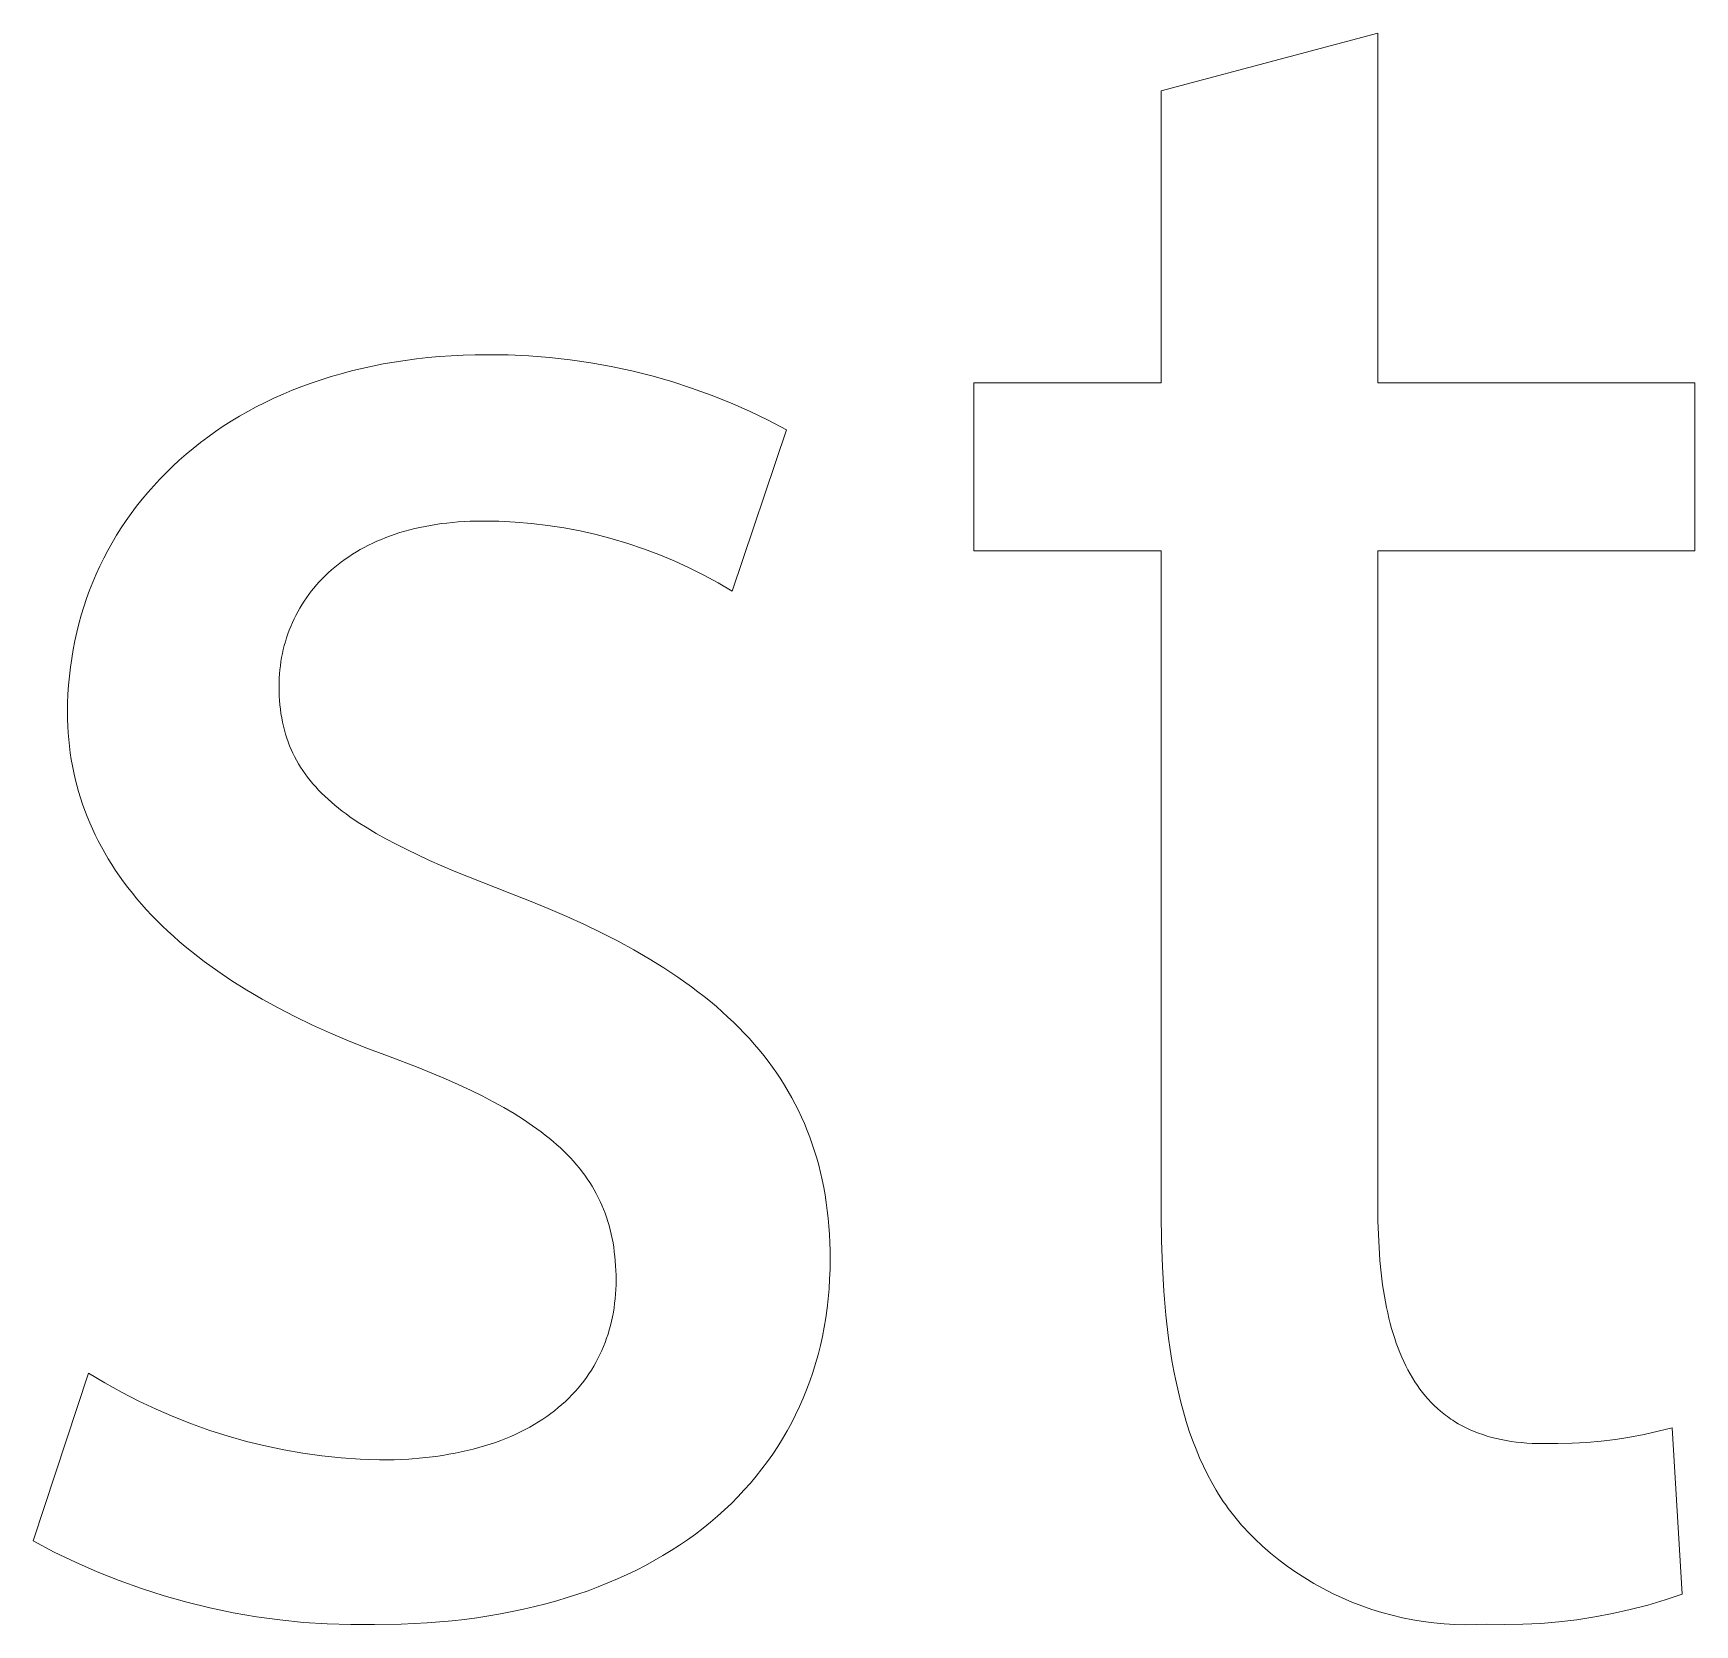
# Model space of a CAD drawing. Header units: millimetres. Extents: x 3269 to 7089, y 1744 to 4413.
# Drawn here: x 6325.97 to 6351.25, y 1807.41 to 1831.62 of the extents above; entities that cross this region are included whole.
import ezdxf

# ---------------------------------------------------------------- set-up
doc = ezdxf.new("R2010")
doc.units = ezdxf.units.MM
doc.header["$MEASUREMENT"] = 0
doc.layers.add('Domyślny', color=7, linetype='Continuous', true_color=0x000000)

msp = doc.modelspace()

# ---------------------------------------------------------------- linework, layer by layer
at = {"layer": 'Domyślny', "color": 18, "lineweight": 15, "true_color": 0x000000}
for p, q in [((6343.133, 1830.744), (6346.428, 1831.622)), ((6346.428, 1831.622), (6346.428, 1826.305)), ((6343.133, 1826.305), (6343.133, 1830.744)), ((6331.632, 1826.645), (6331.803, 1826.668)), ((6331.803, 1826.668), (6331.977, 1826.687)), ((6331.977, 1826.687), (6332.153, 1826.703)), ((6332.153, 1826.703), (6332.331, 1826.715)), ((6332.331, 1826.715), (6332.512, 1826.724)), ((6332.512, 1826.724), (6332.695, 1826.729)), ((6332.695, 1826.729), (6332.88, 1826.731)), ((6332.88, 1826.731), (6333.197, 1826.728)), ((6333.197, 1826.728), (6333.513, 1826.714)), ((6333.513, 1826.714), (6333.828, 1826.69)), ((6333.828, 1826.69), (6334.143, 1826.654)), ((6330.503, 1826.397), (6330.656, 1826.442)), ((6330.656, 1826.442), (6330.813, 1826.484)), ((6330.813, 1826.484), (6330.972, 1826.522)), ((6330.972, 1826.522), (6331.133, 1826.558)), ((6331.133, 1826.558), (6331.297, 1826.59)), ((6331.297, 1826.59), (6331.463, 1826.619)), ((6331.463, 1826.619), (6331.632, 1826.645)), ((6334.143, 1826.654), (6334.456, 1826.609)), ((6334.456, 1826.609), (6334.767, 1826.552)), ((6334.767, 1826.552), (6335.077, 1826.486)), ((6335.077, 1826.486), (6335.383, 1826.409)), ((6329.773, 1826.13), (6329.914, 1826.189)), ((6329.914, 1826.189), (6330.057, 1826.245)), ((6330.057, 1826.245), (6330.203, 1826.299)), ((6330.203, 1826.299), (6330.352, 1826.35)), ((6330.352, 1826.35), (6330.503, 1826.397)), ((6335.383, 1826.409), (6335.687, 1826.321)), ((6335.687, 1826.321), (6335.988, 1826.223)), ((6335.988, 1826.223), (6336.286, 1826.116)), ((6340.284, 1823.748), (6340.284, 1826.305)), ((6340.284, 1826.305), (6343.133, 1826.305)), ((6346.428, 1826.305), (6351.249, 1826.305)), ((6351.249, 1826.305), (6351.249, 1823.748)), ((6329.237, 1825.866), (6329.367, 1825.936)), ((6329.367, 1825.936), (6329.5, 1826.003)), ((6329.5, 1826.003), (6329.635, 1826.068)), ((6329.635, 1826.068), (6329.773, 1826.13)), ((6336.286, 1826.116), (6336.58, 1825.998)), ((6336.58, 1825.998), (6336.869, 1825.87)), ((6328.864, 1825.641), (6328.986, 1825.718)), ((6328.986, 1825.718), (6329.11, 1825.793)), ((6329.11, 1825.793), (6329.237, 1825.866)), ((6336.869, 1825.87), (6337.154, 1825.733)), ((6337.154, 1825.733), (6337.434, 1825.586)), ((6328.517, 1825.393), (6328.63, 1825.478)), ((6328.63, 1825.478), (6328.746, 1825.56)), ((6328.746, 1825.56), (6328.864, 1825.641)), ((6337.434, 1825.586), (6336.608, 1823.131)), ((6328.195, 1825.125), (6328.299, 1825.217)), ((6328.299, 1825.217), (6328.406, 1825.306)), ((6328.406, 1825.306), (6328.517, 1825.393)), ((6327.899, 1824.837), (6327.994, 1824.935)), ((6327.994, 1824.935), (6328.093, 1825.031)), ((6328.093, 1825.031), (6328.195, 1825.125)), ((6327.716, 1824.635), (6327.806, 1824.737)), ((6327.806, 1824.737), (6327.899, 1824.837)), ((6327.465, 1824.317), (6327.546, 1824.425)), ((6327.546, 1824.425), (6327.63, 1824.531)), ((6327.63, 1824.531), (6327.716, 1824.635)), ((6327.313, 1824.096), (6327.388, 1824.208)), ((6327.388, 1824.208), (6327.465, 1824.317)), ((6332.098, 1824.148), (6332.016, 1824.134)), ((6332.182, 1824.16), (6332.098, 1824.148)), ((6332.266, 1824.17), (6332.182, 1824.16)), ((6332.353, 1824.179), (6332.266, 1824.17)), ((6332.44, 1824.186), (6332.353, 1824.179)), ((6332.529, 1824.192), (6332.44, 1824.186)), ((6332.62, 1824.196), (6332.529, 1824.192)), ((6332.711, 1824.199), (6332.62, 1824.196)), ((6332.804, 1824.2), (6332.711, 1824.199)), ((6333.054, 1824.196), (6332.804, 1824.2)), ((6333.304, 1824.184), (6333.054, 1824.196)), ((6333.553, 1824.163), (6333.304, 1824.184)), ((6333.802, 1824.134), (6333.553, 1824.163)), ((6327.174, 1823.868), (6327.242, 1823.983)), ((6327.242, 1823.983), (6327.313, 1824.096)), ((6331.202, 1823.892), (6331.137, 1823.862)), ((6331.269, 1823.921), (6331.202, 1823.892)), ((6331.338, 1823.948), (6331.269, 1823.921)), ((6331.407, 1823.974), (6331.338, 1823.948)), ((6331.479, 1823.999), (6331.407, 1823.974)), ((6331.551, 1824.023), (6331.479, 1823.999)), ((6331.625, 1824.045), (6331.551, 1824.023)), ((6331.701, 1824.066), (6331.625, 1824.045)), ((6331.777, 1824.085), (6331.701, 1824.066)), ((6331.855, 1824.103), (6331.777, 1824.085)), ((6331.935, 1824.119), (6331.855, 1824.103)), ((6332.016, 1824.134), (6331.935, 1824.119)), ((6334.049, 1824.096), (6333.802, 1824.134)), ((6334.295, 1824.049), (6334.049, 1824.096)), ((6334.539, 1823.994), (6334.295, 1824.049)), ((6334.78, 1823.931), (6334.539, 1823.994)), ((6335.02, 1823.859), (6334.78, 1823.931)), ((6326.988, 1823.514), (6327.047, 1823.634)), ((6327.047, 1823.634), (6327.109, 1823.752)), ((6327.109, 1823.752), (6327.174, 1823.868)), ((6330.773, 1823.657), (6330.718, 1823.619)), ((6330.83, 1823.694), (6330.773, 1823.657)), ((6330.889, 1823.73), (6330.83, 1823.694)), ((6330.948, 1823.765), (6330.889, 1823.73)), ((6331.01, 1823.799), (6330.948, 1823.765)), ((6331.073, 1823.831), (6331.01, 1823.799)), ((6331.137, 1823.862), (6331.073, 1823.831)), ((6335.257, 1823.779), (6335.02, 1823.859)), ((6335.491, 1823.691), (6335.257, 1823.779)), ((6335.722, 1823.594), (6335.491, 1823.691)), ((6343.133, 1823.748), (6340.284, 1823.748)), ((6343.133, 1813.648), (6343.133, 1823.748)), ((6351.249, 1823.748), (6346.428, 1823.748)), ((6346.428, 1823.748), (6346.428, 1813.762)), ((6326.88, 1823.271), (6326.933, 1823.393)), ((6326.933, 1823.393), (6326.988, 1823.514)), ((6330.461, 1823.412), (6330.415, 1823.368)), ((6330.51, 1823.455), (6330.461, 1823.412)), ((6330.559, 1823.498), (6330.51, 1823.455)), ((6330.611, 1823.539), (6330.559, 1823.498)), ((6330.663, 1823.58), (6330.611, 1823.539)), ((6330.718, 1823.619), (6330.663, 1823.58)), ((6335.949, 1823.49), (6335.722, 1823.594)), ((6336.173, 1823.378), (6335.949, 1823.49)), ((6326.785, 1823.021), (6326.831, 1823.146)), ((6326.831, 1823.146), (6326.88, 1823.271)), ((6330.202, 1823.132), (6330.165, 1823.082)), ((6330.242, 1823.181), (6330.202, 1823.132)), ((6330.283, 1823.229), (6330.242, 1823.181)), ((6330.325, 1823.276), (6330.283, 1823.229)), ((6330.369, 1823.322), (6330.325, 1823.276)), ((6330.415, 1823.368), (6330.369, 1823.322)), ((6336.392, 1823.258), (6336.173, 1823.378)), ((6336.608, 1823.131), (6336.392, 1823.258)), ((6326.704, 1822.766), (6326.743, 1822.894)), ((6326.743, 1822.894), (6326.785, 1823.021)), ((6330.06, 1822.927), (6330.028, 1822.874)), ((6330.093, 1822.979), (6330.06, 1822.927)), ((6330.128, 1823.031), (6330.093, 1822.979)), ((6330.165, 1823.082), (6330.128, 1823.031)), ((6326.635, 1822.507), (6326.668, 1822.637)), ((6326.668, 1822.637), (6326.704, 1822.766)), ((6329.915, 1822.654), (6329.891, 1822.597)), ((6329.941, 1822.71), (6329.915, 1822.654)), ((6329.968, 1822.765), (6329.941, 1822.71)), ((6329.997, 1822.82), (6329.968, 1822.765)), ((6330.028, 1822.874), (6329.997, 1822.82)), ((6326.58, 1822.243), (6326.606, 1822.375)), ((6326.606, 1822.375), (6326.635, 1822.507)), ((6329.827, 1822.424), (6329.809, 1822.364)), ((6329.847, 1822.482), (6329.827, 1822.424)), ((6329.868, 1822.54), (6329.847, 1822.482)), ((6329.891, 1822.597), (6329.868, 1822.54)), ((6326.558, 1822.109), (6326.58, 1822.243)), ((6329.752, 1822.122), (6329.742, 1822.061)), ((6329.764, 1822.184), (6329.752, 1822.122)), ((6329.777, 1822.244), (6329.764, 1822.184)), ((6329.792, 1822.305), (6329.777, 1822.244)), ((6329.809, 1822.364), (6329.792, 1822.305)), ((6326.523, 1821.838), (6326.538, 1821.974)), ((6326.538, 1821.974), (6326.558, 1822.109)), ((6329.72, 1821.873), (6329.716, 1821.809)), ((6329.726, 1821.936), (6329.72, 1821.873)), ((6329.733, 1821.998), (6329.726, 1821.936)), ((6329.742, 1822.061), (6329.733, 1821.998)), ((6326.502, 1821.564), (6326.511, 1821.702)), ((6326.511, 1821.702), (6326.523, 1821.838)), ((6329.714, 1821.745), (6329.713, 1821.681)), ((6329.713, 1821.681), (6329.714, 1821.609)), ((6329.716, 1821.809), (6329.714, 1821.745)), ((6326.495, 1821.287), (6326.497, 1821.426)), ((6326.497, 1821.426), (6326.502, 1821.564)), ((6329.714, 1821.609), (6329.716, 1821.539)), ((6329.716, 1821.539), (6329.72, 1821.47)), ((6329.72, 1821.47), (6329.726, 1821.402)), ((6329.726, 1821.402), (6329.733, 1821.335)), ((6326.496, 1821.183), (6326.495, 1821.287)), ((6326.499, 1821.08), (6326.496, 1821.183)), ((6329.733, 1821.335), (6329.742, 1821.27)), ((6329.742, 1821.27), (6329.753, 1821.205)), ((6329.753, 1821.205), (6329.765, 1821.142)), ((6329.765, 1821.142), (6329.779, 1821.079)), ((6326.505, 1820.978), (6326.499, 1821.08)), ((6326.513, 1820.876), (6326.505, 1820.978)), ((6326.524, 1820.775), (6326.513, 1820.876)), ((6329.779, 1821.079), (6329.794, 1821.018)), ((6329.794, 1821.018), (6329.811, 1820.957)), ((6329.811, 1820.957), (6329.83, 1820.898)), ((6329.83, 1820.898), (6329.85, 1820.839)), ((6326.537, 1820.674), (6326.524, 1820.775)), ((6326.552, 1820.574), (6326.537, 1820.674)), ((6329.85, 1820.839), (6329.873, 1820.782)), ((6329.873, 1820.782), (6329.896, 1820.725)), ((6329.896, 1820.725), (6329.922, 1820.67)), ((6329.922, 1820.67), (6329.949, 1820.615)), ((6329.949, 1820.615), (6329.978, 1820.561)), ((6326.569, 1820.475), (6326.552, 1820.574)), ((6326.589, 1820.376), (6326.569, 1820.475)), ((6326.611, 1820.278), (6326.589, 1820.376)), ((6329.978, 1820.561), (6330.008, 1820.507)), ((6330.008, 1820.507), (6330.041, 1820.455)), ((6330.041, 1820.455), (6330.075, 1820.403)), ((6330.075, 1820.403), (6330.11, 1820.352)), ((6330.11, 1820.352), (6330.148, 1820.302)), ((6326.635, 1820.181), (6326.611, 1820.278)), ((6326.662, 1820.084), (6326.635, 1820.181)), ((6330.148, 1820.302), (6330.187, 1820.252)), ((6330.187, 1820.252), (6330.228, 1820.203)), ((6330.228, 1820.203), (6330.27, 1820.155)), ((6330.27, 1820.155), (6330.314, 1820.107)), ((6330.314, 1820.107), (6330.36, 1820.06)), ((6326.691, 1819.987), (6326.662, 1820.084)), ((6326.723, 1819.892), (6326.691, 1819.987)), ((6326.757, 1819.797), (6326.723, 1819.892)), ((6330.36, 1820.06), (6330.408, 1820.013)), ((6330.408, 1820.013), (6330.458, 1819.967)), ((6330.458, 1819.967), (6330.509, 1819.921)), ((6330.509, 1819.921), (6330.562, 1819.876)), ((6330.562, 1819.876), (6330.617, 1819.832)), ((6326.793, 1819.702), (6326.757, 1819.797)), ((6326.832, 1819.609), (6326.793, 1819.702)), ((6326.873, 1819.516), (6326.832, 1819.609)), ((6330.617, 1819.832), (6330.674, 1819.787)), ((6330.674, 1819.787), (6330.732, 1819.744)), ((6330.732, 1819.744), (6330.792, 1819.7)), ((6330.792, 1819.7), (6330.918, 1819.614)), ((6330.918, 1819.614), (6331.051, 1819.53)), ((6326.916, 1819.423), (6326.873, 1819.516)), ((6326.962, 1819.332), (6326.916, 1819.423)), ((6331.051, 1819.53), (6331.191, 1819.446)), ((6331.191, 1819.446), (6331.339, 1819.364)), ((6331.339, 1819.364), (6331.494, 1819.282)), ((6327.01, 1819.241), (6326.962, 1819.332)), ((6327.06, 1819.15), (6327.01, 1819.241)), ((6327.113, 1819.061), (6327.06, 1819.15)), ((6331.494, 1819.282), (6331.656, 1819.2)), ((6331.656, 1819.2), (6332.002, 1819.037)), ((6327.168, 1818.972), (6327.113, 1819.061)), ((6327.226, 1818.883), (6327.168, 1818.972)), ((6327.286, 1818.796), (6327.226, 1818.883)), ((6332.002, 1819.037), (6332.379, 1818.874)), ((6332.379, 1818.874), (6333.224, 1818.539)), ((6327.348, 1818.709), (6327.286, 1818.796)), ((6327.413, 1818.623), (6327.348, 1818.709)), ((6327.481, 1818.538), (6327.413, 1818.623)), ((6327.55, 1818.453), (6327.481, 1818.538)), ((6327.622, 1818.369), (6327.55, 1818.453)), ((6327.697, 1818.286), (6327.622, 1818.369)), ((6333.224, 1818.539), (6333.521, 1818.423)), ((6333.521, 1818.423), (6333.809, 1818.305)), ((6327.774, 1818.204), (6327.697, 1818.286)), ((6327.853, 1818.122), (6327.774, 1818.204)), ((6327.935, 1818.041), (6327.853, 1818.122)), ((6333.809, 1818.305), (6334.088, 1818.185)), ((6334.088, 1818.185), (6334.357, 1818.062)), ((6328.019, 1817.961), (6327.935, 1818.041)), ((6328.106, 1817.882), (6328.019, 1817.961)), ((6328.195, 1817.804), (6328.106, 1817.882)), ((6334.357, 1818.062), (6334.618, 1817.936)), ((6334.618, 1817.936), (6334.869, 1817.807)), ((6328.287, 1817.726), (6328.195, 1817.804)), ((6328.381, 1817.649), (6328.287, 1817.726)), ((6328.576, 1817.498), (6328.381, 1817.649)), ((6334.869, 1817.807), (6335.11, 1817.675)), ((6335.11, 1817.675), (6335.343, 1817.54)), ((6328.781, 1817.35), (6328.576, 1817.498)), ((6328.996, 1817.205), (6328.781, 1817.35)), ((6335.343, 1817.54), (6335.566, 1817.401)), ((6335.566, 1817.401), (6335.78, 1817.259)), ((6329.221, 1817.063), (6328.996, 1817.205)), ((6329.456, 1816.925), (6329.221, 1817.063)), ((6335.78, 1817.259), (6335.985, 1817.113)), ((6335.985, 1817.113), (6336.083, 1817.039)), ((6329.701, 1816.791), (6329.456, 1816.925)), ((6336.083, 1817.039), (6336.18, 1816.964)), ((6336.18, 1816.964), (6336.274, 1816.888)), ((6336.274, 1816.888), (6336.366, 1816.811)), ((6336.366, 1816.811), (6336.455, 1816.732)), ((6329.955, 1816.66), (6329.701, 1816.791)), ((6330.22, 1816.532), (6329.955, 1816.66)), ((6336.455, 1816.732), (6336.542, 1816.653)), ((6336.542, 1816.653), (6336.627, 1816.573)), ((6336.627, 1816.573), (6336.709, 1816.492)), ((6330.495, 1816.408), (6330.22, 1816.532)), ((6330.78, 1816.288), (6330.495, 1816.408)), ((6336.709, 1816.492), (6336.789, 1816.409)), ((6336.789, 1816.409), (6336.867, 1816.326)), ((6336.867, 1816.326), (6336.942, 1816.241)), ((6331.074, 1816.171), (6330.78, 1816.288)), ((6331.379, 1816.059), (6331.074, 1816.171)), ((6331.829, 1815.887), (6331.379, 1816.059)), ((6336.942, 1816.241), (6337.015, 1816.155)), ((6337.015, 1816.155), (6337.086, 1816.068)), ((6337.086, 1816.068), (6337.154, 1815.98)), ((6332.244, 1815.715), (6331.829, 1815.887)), ((6337.154, 1815.98), (6337.22, 1815.891)), ((6337.22, 1815.891), (6337.283, 1815.8)), ((6337.283, 1815.8), (6337.344, 1815.709)), ((6332.439, 1815.628), (6332.244, 1815.715)), ((6332.625, 1815.541), (6332.439, 1815.628)), ((6337.344, 1815.709), (6337.403, 1815.616)), ((6337.403, 1815.616), (6337.459, 1815.522)), ((6332.802, 1815.453), (6332.625, 1815.541)), ((6332.972, 1815.365), (6332.802, 1815.453)), ((6333.133, 1815.275), (6332.972, 1815.365)), ((6337.459, 1815.522), (6337.513, 1815.426)), ((6337.513, 1815.426), (6337.565, 1815.329)), ((6337.565, 1815.329), (6337.614, 1815.231)), ((6333.287, 1815.185), (6333.133, 1815.275)), ((6333.432, 1815.093), (6333.287, 1815.185)), ((6333.57, 1815), (6333.432, 1815.093)), ((6337.614, 1815.231), (6337.661, 1815.132)), ((6337.661, 1815.132), (6337.705, 1815.031)), ((6333.636, 1814.953), (6333.57, 1815)), ((6333.7, 1814.905), (6333.636, 1814.953)), ((6333.762, 1814.858), (6333.7, 1814.905)), ((6333.822, 1814.809), (6333.762, 1814.858)), ((6333.881, 1814.761), (6333.822, 1814.809)), ((6337.705, 1815.031), (6337.748, 1814.929)), ((6337.748, 1814.929), (6337.787, 1814.825)), ((6337.787, 1814.825), (6337.825, 1814.721)), ((6333.937, 1814.711), (6333.881, 1814.761)), ((6333.992, 1814.662), (6333.937, 1814.711)), ((6334.044, 1814.612), (6333.992, 1814.662)), ((6334.095, 1814.561), (6334.044, 1814.612)), ((6334.145, 1814.51), (6334.095, 1814.561)), ((6337.825, 1814.721), (6337.859, 1814.614)), ((6337.859, 1814.614), (6337.892, 1814.506)), ((6334.192, 1814.458), (6334.145, 1814.51)), ((6334.237, 1814.406), (6334.192, 1814.458)), ((6334.281, 1814.353), (6334.237, 1814.406)), ((6334.323, 1814.3), (6334.281, 1814.353)), ((6334.364, 1814.246), (6334.323, 1814.3)), ((6337.892, 1814.506), (6337.922, 1814.397)), ((6337.922, 1814.397), (6337.95, 1814.287)), ((6337.95, 1814.287), (6337.975, 1814.174)), ((6334.402, 1814.191), (6334.364, 1814.246)), ((6334.439, 1814.136), (6334.402, 1814.191)), ((6334.474, 1814.08), (6334.439, 1814.136)), ((6334.507, 1814.023), (6334.474, 1814.08)), ((6337.975, 1814.174), (6337.998, 1814.061)), ((6337.998, 1814.061), (6338.019, 1813.946)), ((6334.539, 1813.966), (6334.507, 1814.023)), ((6334.569, 1813.908), (6334.539, 1813.966)), ((6334.598, 1813.849), (6334.569, 1813.908)), ((6334.624, 1813.79), (6334.598, 1813.849)), ((6334.649, 1813.73), (6334.624, 1813.79)), ((6338.019, 1813.946), (6338.037, 1813.829)), ((6338.037, 1813.829), (6338.052, 1813.711)), ((6334.673, 1813.669), (6334.649, 1813.73)), ((6334.695, 1813.607), (6334.673, 1813.669)), ((6334.715, 1813.544), (6334.695, 1813.607)), ((6334.734, 1813.481), (6334.715, 1813.544)), ((6338.052, 1813.711), (6338.066, 1813.591)), ((6338.066, 1813.591), (6338.077, 1813.469)), ((6343.137, 1813.246), (6343.133, 1813.648)), ((6346.428, 1813.762), (6346.43, 1813.551)), ((6346.43, 1813.551), (6346.436, 1813.345)), ((6334.751, 1813.417), (6334.734, 1813.481)), ((6334.767, 1813.351), (6334.751, 1813.417)), ((6334.781, 1813.285), (6334.767, 1813.351)), ((6334.793, 1813.219), (6334.781, 1813.285)), ((6338.077, 1813.469), (6338.085, 1813.346)), ((6338.085, 1813.346), (6338.091, 1813.222)), ((6346.436, 1813.345), (6346.446, 1813.145)), ((6334.804, 1813.151), (6334.793, 1813.219)), ((6334.813, 1813.082), (6334.804, 1813.151)), ((6334.821, 1813.012), (6334.813, 1813.082)), ((6338.091, 1813.222), (6338.095, 1813.095)), ((6338.095, 1813.095), (6338.096, 1812.967)), ((6343.15, 1812.857), (6343.137, 1813.246)), ((6346.446, 1813.145), (6346.46, 1812.95)), ((6334.828, 1812.942), (6334.821, 1813.012)), ((6334.833, 1812.87), (6334.828, 1812.942)), ((6334.837, 1812.798), (6334.833, 1812.87)), ((6334.839, 1812.724), (6334.837, 1812.798)), ((6338.094, 1812.816), (6338.088, 1812.665)), ((6338.096, 1812.967), (6338.094, 1812.816)), ((6343.172, 1812.48), (6343.15, 1812.857)), ((6346.46, 1812.95), (6346.478, 1812.762)), ((6334.836, 1812.507), (6334.839, 1812.578)), ((6334.839, 1812.649), (6334.839, 1812.724)), ((6334.839, 1812.578), (6334.839, 1812.649)), ((6338.079, 1812.516), (6338.066, 1812.368)), ((6338.088, 1812.665), (6338.079, 1812.516)), ((6346.478, 1812.762), (6346.501, 1812.58)), ((6346.501, 1812.58), (6346.528, 1812.404)), ((6334.809, 1812.229), (6334.818, 1812.298)), ((6334.818, 1812.298), (6334.826, 1812.367)), ((6334.826, 1812.367), (6334.832, 1812.437)), ((6334.832, 1812.437), (6334.836, 1812.507)), ((6338.066, 1812.368), (6338.05, 1812.222)), ((6343.204, 1812.117), (6343.172, 1812.48)), ((6346.528, 1812.404), (6346.56, 1812.234)), ((6334.755, 1811.961), (6334.771, 1812.027)), ((6334.771, 1812.027), (6334.785, 1812.094)), ((6334.785, 1812.094), (6334.798, 1812.161)), ((6334.798, 1812.161), (6334.809, 1812.229)), ((6338.029, 1812.078), (6338.005, 1811.935)), ((6338.05, 1812.222), (6338.029, 1812.078)), ((6343.245, 1811.766), (6343.204, 1812.117)), ((6346.56, 1812.234), (6346.578, 1812.151)), ((6346.578, 1812.151), (6346.597, 1812.07)), ((6346.597, 1812.07), (6346.617, 1811.991)), ((6334.673, 1811.703), (6334.696, 1811.766)), ((6334.696, 1811.766), (6334.718, 1811.83)), ((6334.718, 1811.83), (6334.737, 1811.895)), ((6334.737, 1811.895), (6334.755, 1811.961)), ((6337.978, 1811.794), (6337.947, 1811.654)), ((6338.005, 1811.935), (6337.978, 1811.794)), ((6343.269, 1811.595), (6343.245, 1811.766)), ((6346.617, 1811.991), (6346.638, 1811.913)), ((6346.638, 1811.913), (6346.66, 1811.837)), ((6346.66, 1811.837), (6346.684, 1811.762)), ((6346.684, 1811.762), (6346.709, 1811.689)), ((6334.564, 1811.457), (6334.594, 1811.517)), ((6334.594, 1811.517), (6334.622, 1811.578)), ((6334.622, 1811.578), (6334.649, 1811.64)), ((6334.649, 1811.64), (6334.673, 1811.703)), ((6337.912, 1811.516), (6337.874, 1811.38)), ((6337.947, 1811.654), (6337.912, 1811.516)), ((6343.296, 1811.428), (6343.269, 1811.595)), ((6346.709, 1811.689), (6346.735, 1811.617)), ((6346.735, 1811.617), (6346.762, 1811.547)), ((6346.762, 1811.547), (6346.791, 1811.479)), ((6334.427, 1811.224), (6334.464, 1811.281)), ((6334.464, 1811.281), (6334.499, 1811.339)), ((6334.499, 1811.339), (6334.532, 1811.397)), ((6334.532, 1811.397), (6334.564, 1811.457)), ((6337.874, 1811.38), (6337.832, 1811.245)), ((6343.326, 1811.265), (6343.296, 1811.428)), ((6343.358, 1811.104), (6343.326, 1811.265)), ((6346.791, 1811.479), (6346.821, 1811.412)), ((6346.821, 1811.412), (6346.852, 1811.347)), ((6346.852, 1811.347), (6346.885, 1811.284)), ((6346.885, 1811.284), (6346.919, 1811.222)), ((6325.973, 1808.681), (6326.813, 1811.237)), ((6326.813, 1811.237), (6327.063, 1811.086)), ((6327.063, 1811.086), (6327.318, 1810.944)), ((6334.216, 1810.954), (6334.262, 1811.006)), ((6334.262, 1811.006), (6334.306, 1811.059)), ((6334.306, 1811.059), (6334.348, 1811.113)), ((6334.348, 1811.113), (6334.388, 1811.168)), ((6334.388, 1811.168), (6334.427, 1811.224)), ((6337.787, 1811.112), (6337.738, 1810.981)), ((6337.832, 1811.245), (6337.787, 1811.112)), ((6343.393, 1810.947), (6343.358, 1811.104)), ((6346.919, 1811.222), (6346.954, 1811.162)), ((6346.954, 1811.162), (6346.991, 1811.104)), ((6346.991, 1811.104), (6347.029, 1811.047)), ((6347.029, 1811.047), (6347.068, 1810.992)), ((6327.318, 1810.944), (6327.578, 1810.81)), ((6327.578, 1810.81), (6327.842, 1810.685)), ((6333.96, 1810.71), (6334.015, 1810.756)), ((6334.015, 1810.756), (6334.068, 1810.804)), ((6334.068, 1810.804), (6334.119, 1810.853)), ((6334.119, 1810.853), (6334.168, 1810.903)), ((6334.168, 1810.903), (6334.216, 1810.954)), ((6337.686, 1810.852), (6337.63, 1810.725)), ((6337.738, 1810.981), (6337.686, 1810.852)), ((6343.431, 1810.794), (6343.393, 1810.947)), ((6343.471, 1810.644), (6343.431, 1810.794)), ((6347.068, 1810.992), (6347.109, 1810.939)), ((6347.109, 1810.939), (6347.151, 1810.887)), ((6347.151, 1810.887), (6347.194, 1810.837)), ((6347.194, 1810.837), (6347.239, 1810.789)), ((6347.239, 1810.789), (6347.286, 1810.743)), ((6347.286, 1810.743), (6347.333, 1810.698)), ((6327.842, 1810.685), (6328.11, 1810.569)), ((6328.11, 1810.569), (6328.382, 1810.462)), ((6333.594, 1810.453), (6333.66, 1810.493)), ((6333.66, 1810.493), (6333.723, 1810.534)), ((6333.723, 1810.534), (6333.785, 1810.576)), ((6333.785, 1810.576), (6333.845, 1810.619)), ((6333.845, 1810.619), (6333.904, 1810.664)), ((6333.904, 1810.664), (6333.96, 1810.71)), ((6337.57, 1810.6), (6337.508, 1810.476)), ((6337.63, 1810.725), (6337.57, 1810.6)), ((6343.514, 1810.497), (6343.471, 1810.644)), ((6343.56, 1810.354), (6343.514, 1810.497)), ((6347.333, 1810.698), (6347.383, 1810.655)), ((6347.383, 1810.655), (6347.408, 1810.634)), ((6347.408, 1810.634), (6347.433, 1810.614)), ((6347.433, 1810.614), (6347.459, 1810.594)), ((6347.459, 1810.594), (6347.486, 1810.574)), ((6347.486, 1810.574), (6347.512, 1810.555)), ((6347.512, 1810.555), (6347.539, 1810.536)), ((6347.539, 1810.536), (6347.567, 1810.518)), ((6347.567, 1810.518), (6347.595, 1810.5)), ((6347.595, 1810.5), (6347.651, 1810.466)), ((6328.382, 1810.462), (6328.658, 1810.364)), ((6328.658, 1810.364), (6328.937, 1810.276)), ((6328.937, 1810.276), (6329.218, 1810.197)), ((6333.084, 1810.211), (6333.162, 1810.241)), ((6333.162, 1810.241), (6333.239, 1810.273)), ((6333.239, 1810.273), (6333.314, 1810.307)), ((6333.314, 1810.307), (6333.386, 1810.341)), ((6333.386, 1810.341), (6333.457, 1810.377)), ((6333.457, 1810.377), (6333.527, 1810.415)), ((6333.527, 1810.415), (6333.594, 1810.453)), ((6337.442, 1810.355), (6337.372, 1810.235)), ((6337.508, 1810.476), (6337.442, 1810.355)), ((6343.61, 1810.215), (6343.56, 1810.354)), ((6347.651, 1810.466), (6347.71, 1810.434)), ((6347.71, 1810.434), (6347.769, 1810.403)), ((6347.769, 1810.403), (6347.831, 1810.374)), ((6347.831, 1810.374), (6347.894, 1810.347)), ((6347.894, 1810.347), (6347.958, 1810.322)), ((6347.958, 1810.322), (6348.024, 1810.299)), ((6348.024, 1810.299), (6348.092, 1810.277)), ((6348.092, 1810.277), (6348.161, 1810.257)), ((6348.161, 1810.257), (6348.232, 1810.239)), ((6348.232, 1810.239), (6348.305, 1810.223)), ((6350.044, 1810.227), (6350.261, 1810.261)), ((6350.261, 1810.261), (6350.477, 1810.302)), ((6350.477, 1810.302), (6350.692, 1810.35)), ((6350.692, 1810.35), (6350.905, 1810.404)), ((6350.905, 1810.404), (6351.058, 1807.873)), ((6329.218, 1810.197), (6329.502, 1810.128)), ((6329.502, 1810.128), (6329.788, 1810.068)), ((6329.788, 1810.068), (6330.076, 1810.018)), ((6330.076, 1810.018), (6330.365, 1809.977)), ((6332.198, 1809.984), (6332.295, 1810)), ((6332.295, 1810), (6332.39, 1810.017)), ((6332.39, 1810.017), (6332.483, 1810.036)), ((6332.483, 1810.036), (6332.575, 1810.057)), ((6332.575, 1810.057), (6332.664, 1810.079)), ((6332.664, 1810.079), (6332.752, 1810.102)), ((6332.752, 1810.102), (6332.838, 1810.127)), ((6332.838, 1810.127), (6332.922, 1810.154)), ((6332.922, 1810.154), (6333.004, 1810.182)), ((6333.004, 1810.182), (6333.084, 1810.211)), ((6337.222, 1810.002), (6337.143, 1809.889)), ((6337.299, 1810.118), (6337.222, 1810.002)), ((6337.372, 1810.235), (6337.299, 1810.118)), ((6343.662, 1810.079), (6343.61, 1810.215)), ((6343.717, 1809.947), (6343.662, 1810.079)), ((6348.305, 1810.223), (6348.379, 1810.209)), ((6348.379, 1810.209), (6348.455, 1810.197)), ((6348.455, 1810.197), (6348.533, 1810.186)), ((6348.533, 1810.186), (6348.612, 1810.178)), ((6348.612, 1810.178), (6348.693, 1810.171)), ((6348.693, 1810.171), (6348.776, 1810.166)), ((6348.776, 1810.166), (6348.86, 1810.164)), ((6348.86, 1810.164), (6348.946, 1810.163)), ((6348.946, 1810.163), (6349.167, 1810.162)), ((6349.167, 1810.162), (6349.386, 1810.167)), ((6349.386, 1810.167), (6349.606, 1810.18)), ((6349.606, 1810.18), (6349.825, 1810.2)), ((6349.825, 1810.2), (6350.044, 1810.227)), ((6330.365, 1809.977), (6330.656, 1809.946)), ((6330.656, 1809.946), (6330.947, 1809.926)), ((6330.947, 1809.926), (6331.24, 1809.915)), ((6331.24, 1809.915), (6331.466, 1809.918)), ((6331.466, 1809.918), (6331.685, 1809.928)), ((6331.685, 1809.928), (6331.896, 1809.946)), ((6331.896, 1809.946), (6331.998, 1809.957)), ((6331.998, 1809.957), (6332.099, 1809.969)), ((6332.099, 1809.969), (6332.198, 1809.984)), ((6337.059, 1809.778), (6336.973, 1809.668)), ((6337.143, 1809.889), (6337.059, 1809.778)), ((6343.775, 1809.818), (6343.717, 1809.947)), ((6343.836, 1809.693), (6343.775, 1809.818)), ((6336.883, 1809.561), (6336.79, 1809.457)), ((6336.973, 1809.668), (6336.883, 1809.561)), ((6343.901, 1809.572), (6343.836, 1809.693)), ((6343.968, 1809.454), (6343.901, 1809.572)), ((6336.594, 1809.254), (6336.491, 1809.156)), ((6336.694, 1809.354), (6336.594, 1809.254)), ((6336.79, 1809.457), (6336.694, 1809.354)), ((6344.003, 1809.396), (6343.968, 1809.454)), ((6344.039, 1809.34), (6344.003, 1809.396)), ((6344.076, 1809.284), (6344.039, 1809.34)), ((6344.113, 1809.23), (6344.076, 1809.284)), ((6344.152, 1809.176), (6344.113, 1809.23)), ((6336.385, 1809.06), (6336.275, 1808.967)), ((6336.491, 1809.156), (6336.385, 1809.06)), ((6344.191, 1809.123), (6344.152, 1809.176)), ((6344.231, 1809.072), (6344.191, 1809.123)), ((6344.271, 1809.021), (6344.231, 1809.072)), ((6344.313, 1808.971), (6344.271, 1809.021)), ((6336.047, 1808.787), (6335.928, 1808.701)), ((6336.163, 1808.876), (6336.047, 1808.787)), ((6336.275, 1808.967), (6336.163, 1808.876)), ((6344.356, 1808.922), (6344.313, 1808.971)), ((6344.399, 1808.874), (6344.356, 1808.922)), ((6344.443, 1808.827), (6344.399, 1808.874)), ((6344.557, 1808.713), (6344.443, 1808.827)), ((6326.292, 1808.513), (6325.973, 1808.681)), ((6326.617, 1808.357), (6326.292, 1808.513)), ((6335.68, 1808.537), (6335.552, 1808.458)), ((6335.806, 1808.618), (6335.68, 1808.537)), ((6335.928, 1808.701), (6335.806, 1808.618)), ((6344.675, 1808.603), (6344.557, 1808.713)), ((6344.797, 1808.498), (6344.675, 1808.603)), ((6344.922, 1808.396), (6344.797, 1808.498)), ((6326.947, 1808.212), (6326.617, 1808.357)), ((6335.148, 1808.238), (6335.007, 1808.17)), ((6335.285, 1808.309), (6335.148, 1808.238)), ((6335.42, 1808.382), (6335.285, 1808.309)), ((6335.552, 1808.458), (6335.42, 1808.382)), ((6345.05, 1808.299), (6344.922, 1808.396)), ((6345.182, 1808.207), (6345.05, 1808.299)), ((6327.281, 1808.078), (6326.947, 1808.212)), ((6327.62, 1807.956), (6327.281, 1808.078)), ((6334.566, 1807.982), (6334.413, 1807.925)), ((6334.716, 1808.042), (6334.566, 1807.982)), ((6334.863, 1808.105), (6334.716, 1808.042)), ((6335.007, 1808.17), (6334.863, 1808.105)), ((6345.317, 1808.119), (6345.182, 1808.207)), ((6345.455, 1808.036), (6345.317, 1808.119)), ((6345.596, 1807.957), (6345.455, 1808.036)), ((6327.964, 1807.847), (6327.62, 1807.956)), ((6328.31, 1807.749), (6327.964, 1807.847)), ((6328.66, 1807.663), (6328.31, 1807.749)), ((6333.771, 1807.725), (6333.603, 1807.682)), ((6333.936, 1807.771), (6333.771, 1807.725)), ((6334.098, 1807.819), (6333.936, 1807.771)), ((6334.257, 1807.871), (6334.098, 1807.819)), ((6334.413, 1807.925), (6334.257, 1807.871)), ((6345.739, 1807.884), (6345.596, 1807.957)), ((6345.885, 1807.815), (6345.739, 1807.884)), ((6346.033, 1807.752), (6345.885, 1807.815)), ((6346.183, 1807.694), (6346.033, 1807.752)), ((6350.797, 1807.785), (6350.533, 1807.707)), ((6351.058, 1807.873), (6350.797, 1807.785)), ((6329.013, 1807.589), (6328.66, 1807.663)), ((6329.368, 1807.528), (6329.013, 1807.589)), ((6329.725, 1807.479), (6329.368, 1807.528)), ((6330.083, 1807.443), (6329.725, 1807.479)), ((6332.348, 1807.468), (6332.158, 1807.45)), ((6332.536, 1807.489), (6332.348, 1807.468)), ((6332.721, 1807.514), (6332.536, 1807.489)), ((6332.903, 1807.541), (6332.721, 1807.514)), ((6333.083, 1807.572), (6332.903, 1807.541)), ((6333.259, 1807.606), (6333.083, 1807.572)), ((6333.433, 1807.643), (6333.259, 1807.606)), ((6333.603, 1807.682), (6333.433, 1807.643)), ((6346.335, 1807.641), (6346.183, 1807.694)), ((6346.489, 1807.593), (6346.335, 1807.641)), ((6346.644, 1807.55), (6346.489, 1807.593)), ((6346.801, 1807.513), (6346.644, 1807.55)), ((6346.959, 1807.482), (6346.801, 1807.513)), ((6347.118, 1807.456), (6346.959, 1807.482)), ((6349.455, 1807.484), (6349.182, 1807.451)), ((6349.727, 1807.526), (6349.455, 1807.484)), ((6349.998, 1807.577), (6349.727, 1807.526)), ((6350.267, 1807.637), (6349.998, 1807.577)), ((6350.533, 1807.707), (6350.267, 1807.637)), ((6330.443, 1807.419), (6330.083, 1807.443)), ((6330.803, 1807.408), (6330.443, 1807.419)), ((6331.163, 1807.409), (6330.803, 1807.408)), ((6331.569, 1807.415), (6331.163, 1807.409)), ((6331.964, 1807.435), (6331.569, 1807.415)), ((6332.158, 1807.45), (6331.964, 1807.435)), ((6347.277, 1807.435), (6347.118, 1807.456)), ((6347.438, 1807.42), (6347.277, 1807.435)), ((6347.599, 1807.41), (6347.438, 1807.42)), ((6347.76, 1807.406), (6347.599, 1807.41)), ((6347.921, 1807.408), (6347.76, 1807.406)), ((6348.081, 1807.415), (6347.921, 1807.408)), ((6348.357, 1807.41), (6348.081, 1807.415)), ((6348.632, 1807.414), (6348.357, 1807.41)), ((6348.907, 1807.428), (6348.632, 1807.414)), ((6349.182, 1807.451), (6348.907, 1807.428))]:
    msp.add_line(p, q, dxfattribs=at)

doc.saveas('drawing.dxf')
